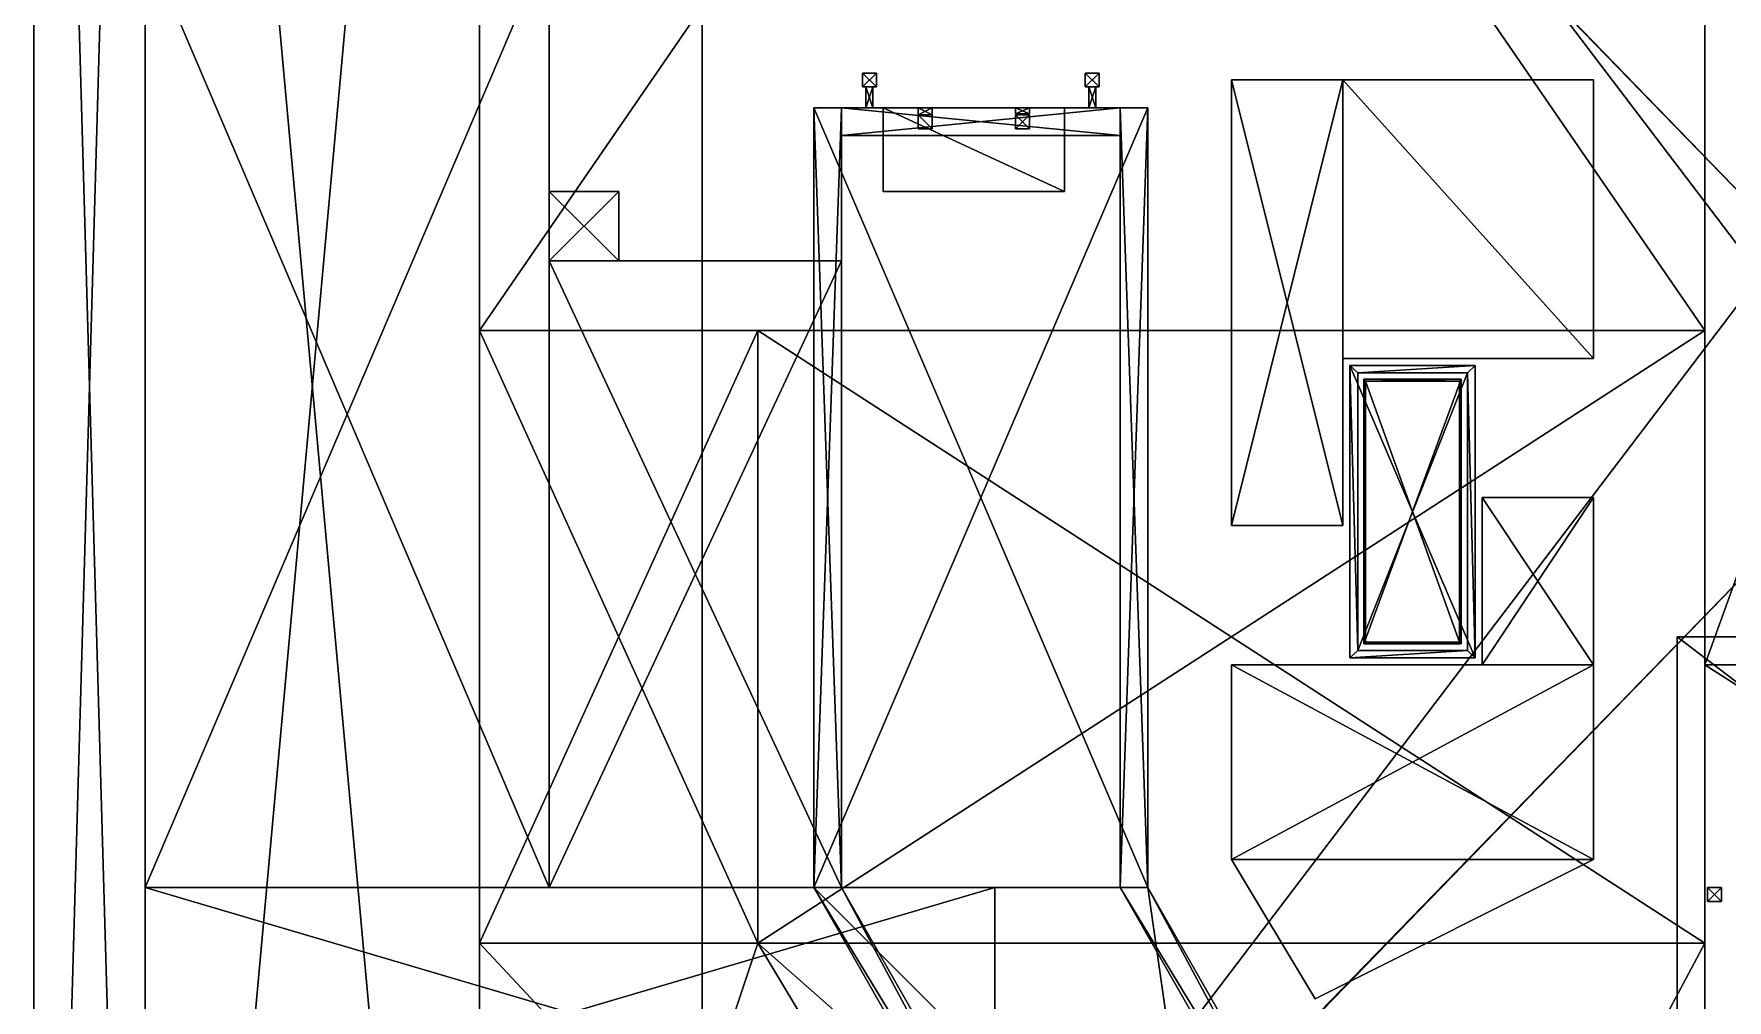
# Model space of a CAD drawing. Extents: x -6144 to 9632, y -5120 to 9632.
# Drawn here: x -6144 to -2253, y -2051 to 170 of the extents above; entities that cross this region are included whole.
import ezdxf

# ---------------------------------------------------------------- set-up
doc = ezdxf.new("R2010")
doc.units = 0

msp = doc.modelspace()

# ---------------------------------------------------------------- meshes
at = {"layer": 'OBJECT011', "color": 50}
mesh = msp.add_polyface(dxfattribs=at)
corners = [(-4352, -1792, -8512), (-4352, -1792, -11328), (-4352, 0, -11328), (-4352, 0, -8512), (-3584, 0, -8512), (-3584, 0, -11328), (-3584, -1792, -11328), (-3584, -1792, -8512)]
mesh.append_faces([[corners[k] for k in face] for face in [(1, 3, 0), (5, 7, 4), (6, 0, 7), (2, 4, 3), (1, 5, 2), (3, 7, 0)]], dxfattribs={"vtx0": -1})
mesh.append_faces([[corners[k] for k in face] for face in [(1, 2, 3), (5, 6, 7), (6, 1, 0), (2, 5, 4), (1, 6, 5), (3, 4, 7)]], dxfattribs={"vtx2": -1})
at = {"layer": 'OBJECT012', "color": 50}
mesh = msp.add_polyface(dxfattribs=at)
corners = [(-2560, -3584, -11328), (-3328, -3584, -11328), (-3328, -3584, -8512), (-2560, -3584, -8512), (-4352, -1792, -11328), (-3584, -1792, -11328), (-3584, -1792, -8512), (-4352, -1792, -8512)]
mesh.append_faces([[corners[k] for k in face] for face in [(1, 3, 0), (5, 7, 4), (4, 0, 5), (2, 6, 3), (1, 7, 2), (5, 3, 6)]], dxfattribs={"vtx0": -1})
mesh.append_faces([[corners[k] for k in face] for face in [(1, 2, 3), (5, 6, 7), (4, 1, 0), (2, 7, 6), (1, 4, 7), (5, 0, 3)]], dxfattribs={"vtx2": -1})
at = {"layer": 'OBJECT017', "color": 50}
mesh = msp.add_polyface(dxfattribs=at)
corners = [(-4352, -1792, -8256), (-4352, -1792, -8512), (-4352, 0, -8512), (-4352, 0, -8256), (-3584, 0, -8256), (-3584, 0, -8512), (-3584, -1792, -8512), (-3584, -1792, -8256)]
mesh.append_faces([[corners[k] for k in face] for face in [(1, 3, 0), (5, 7, 4), (6, 0, 7), (2, 4, 3), (1, 5, 2), (3, 7, 0)]], dxfattribs={"vtx0": -1})
mesh.append_faces([[corners[k] for k in face] for face in [(1, 2, 3), (5, 6, 7), (6, 1, 0), (2, 5, 4), (1, 6, 5), (3, 4, 7)]], dxfattribs={"vtx2": -1})
at = {"layer": 'OBJECT018', "color": 50}
mesh = msp.add_polyface(dxfattribs=at)
corners = [(-2560, -3584, -8512), (-3328, -3584, -8512), (-3328, -3584, -8256), (-2560, -3584, -8256), (-4352, -1792, -8512), (-3584, -1792, -8512), (-3584, -1792, -8256), (-4352, -1792, -8256)]
mesh.append_faces([[corners[k] for k in face] for face in [(1, 3, 0), (5, 7, 4), (4, 0, 5), (2, 6, 3), (1, 7, 2), (5, 3, 6)]], dxfattribs={"vtx0": -1})
mesh.append_faces([[corners[k] for k in face] for face in [(1, 2, 3), (5, 6, 7), (4, 1, 0), (2, 7, 6), (1, 4, 7), (5, 0, 3)]], dxfattribs={"vtx2": -1})
at = {"layer": 'OBJECT044', "color": 50}
mesh = msp.add_polyface(dxfattribs=at)
corners = [(-4288, 0, -8240), (-4288, 0, -8256), (-4288, -1792, -8256), (-4288, -1792, -8240), (-4352, -1792, -8256), (-4352, -1792, -8240), (-4352, 0, -8256), (-4352, 0, -8240)]
mesh.append_faces([[corners[k] for k in face] for face in [(1, 3, 0), (2, 5, 3), (1, 7, 6), (2, 6, 4), (0, 5, 7), (4, 7, 5)]], dxfattribs={"vtx0": -1})
mesh.append_faces([[corners[k] for k in face] for face in [(1, 2, 3), (2, 4, 5), (1, 0, 7), (2, 1, 6), (0, 3, 5), (4, 6, 7)]], dxfattribs={"vtx2": -1})
at = {"layer": 'OBJECT045', "color": 50}
mesh = msp.add_polyface(dxfattribs=at)
corners = [(-4288, -64, -8240), (-4288, -64, -8256), (-4288, 0, -8256), (-4288, 0, -8240), (-3648, 0, -8240), (-3648, 0, -8256), (-3648, -64, -8256), (-3648, -64, -8240)]
mesh.append_faces([[corners[k] for k in face] for face in [(1, 3, 0), (5, 7, 4), (6, 0, 7), (2, 4, 3), (1, 5, 2), (3, 7, 0)]], dxfattribs={"vtx0": -1})
mesh.append_faces([[corners[k] for k in face] for face in [(1, 2, 3), (5, 6, 7), (6, 1, 0), (2, 5, 4), (1, 6, 5), (3, 4, 7)]], dxfattribs={"vtx2": -1})
at = {"layer": 'OBJECT046', "color": 50}
mesh = msp.add_polyface(dxfattribs=at)
corners = [(-3648, -1792, -8240), (-3648, 0, -8240), (-3584, 0, -8240), (-3584, -1792, -8240), (-3648, 0, -8256), (-3648, -1792, -8256), (-3584, -1792, -8256), (-3584, 0, -8256)]
mesh.append_faces([[corners[k] for k in face] for face in [(1, 3, 0), (1, 5, 4), (3, 7, 6), (0, 6, 5), (2, 4, 7), (5, 7, 4)]], dxfattribs={"vtx0": -1})
mesh.append_faces([[corners[k] for k in face] for face in [(1, 2, 3), (1, 0, 5), (3, 2, 7), (0, 3, 6), (2, 1, 4), (5, 6, 7)]], dxfattribs={"vtx2": -1})
at = {"layer": 'OBJECT047', "color": 50}
mesh = msp.add_polyface(dxfattribs=at)
corners = [(-3264, -3584, -8256), (-3328, -3584, -8256), (-3328, -3584, -8240), (-3264, -3584, -8240), (-4352, -1792, -8256), (-4288, -1792, -8256), (-4288, -1792, -8240), (-4352, -1792, -8240)]
mesh.append_faces([[corners[k] for k in face] for face in [(1, 3, 0), (5, 7, 4), (4, 0, 5), (2, 6, 3), (1, 7, 2), (5, 3, 6)]], dxfattribs={"vtx0": -1})
mesh.append_faces([[corners[k] for k in face] for face in [(1, 2, 3), (5, 6, 7), (4, 1, 0), (2, 7, 6), (1, 4, 7), (5, 0, 3)]], dxfattribs={"vtx2": -1})
at = {"layer": 'OBJECT048', "color": 50}
mesh = msp.add_polyface(dxfattribs=at)
corners = [(-3584, -1792, -8240), (-3584, -1792, -8256), (-2560, -3584, -8256), (-2560, -3584, -8240), (-2624, -3584, -8256), (-2624, -3584, -8240), (-3648, -1792, -8256), (-3648, -1792, -8240)]
mesh.append_faces([[corners[k] for k in face] for face in [(1, 3, 0), (2, 5, 3), (1, 7, 6), (2, 6, 4), (0, 5, 7), (4, 7, 5)]], dxfattribs={"vtx0": -1})
mesh.append_faces([[corners[k] for k in face] for face in [(1, 2, 3), (2, 4, 5), (1, 0, 7), (2, 1, 6), (0, 3, 5), (4, 6, 7)]], dxfattribs={"vtx2": -1})
at = {"layer": 'OBJECT1233', "color": 50}
mesh = msp.add_polyface(dxfattribs=at)
corners = [(-2298, -1824, -11324), (-2298, -1824, -11328), (-2298, -1792, -11328), (-2298, -1792, -11324), (-2266, -1792, -11324), (-2266, -1792, -11328), (-2266, -1824, -11328), (-2266, -1824, -11324)]
mesh.append_faces([[corners[k] for k in face] for face in [(1, 3, 0), (5, 7, 4), (6, 0, 7), (2, 4, 3), (1, 5, 2), (3, 7, 0)]], dxfattribs={"vtx0": -1})
mesh.append_faces([[corners[k] for k in face] for face in [(1, 2, 3), (5, 6, 7), (6, 1, 0), (2, 5, 4), (1, 6, 5), (3, 4, 7)]], dxfattribs={"vtx2": -1})
at = {"layer": 'OBJECT136', "color": 50}
mesh = msp.add_polyface(dxfattribs=at)
corners = [(-2832, -592, -11328), (-3120, -592, -11328), (-3120, -1264, -11328), (-2832, -1264, -11328), (-2850, -1247.199219, -11264), (-3102, -1247.199219, -11264), (-3102, -608.800537, -11264), (-2850, -608.800537, -11264)]
mesh.append_faces([[corners[k] for k in face] for face in [(1, 3, 0), (5, 7, 4), (2, 4, 3), (0, 6, 1), (1, 5, 2), (3, 7, 0)]], dxfattribs={"vtx0": -1})
mesh.append_faces([[corners[k] for k in face] for face in [(1, 2, 3), (5, 6, 7), (2, 5, 4), (0, 7, 6), (1, 6, 5), (3, 4, 7)]], dxfattribs={"vtx2": -1})
at = {"layer": 'OBJECT151', "color": 50}
mesh = msp.add_polyface(dxfattribs=at)
corners = [(-2304, -1280, -11328), (-2304, -1280, -11360), (-2304, 3328, -11360), (-2304, 3328, -11328), (-640, 3328, -11328), (-640, 3328, -11360), (-640, -1280, -11360), (-640, -1280, -11328)]
mesh.append_faces([[corners[k] for k in face] for face in [(1, 3, 0), (5, 7, 4), (6, 0, 7), (2, 4, 3), (1, 5, 2), (3, 7, 0)]], dxfattribs={"vtx0": -1})
mesh.append_faces([[corners[k] for k in face] for face in [(1, 2, 3), (5, 6, 7), (6, 1, 0), (2, 5, 4), (1, 6, 5), (3, 4, 7)]], dxfattribs={"vtx2": -1})
at = {"layer": 'OBJECT170', "color": 50}
mesh = msp.add_polyface(dxfattribs=at)
corners = [(-3392, -1728, -11324), (-3392, -1728, -11328), (-3392, -1280, -11328), (-3392, -1280, -11324), (-2560, -1280, -11324), (-2560, -1280, -11328), (-2560, -1728, -11328), (-2560, -1728, -11324)]
mesh.append_faces([[corners[k] for k in face] for face in [(1, 3, 0), (5, 7, 4), (6, 0, 7), (2, 4, 3), (1, 5, 2), (3, 7, 0)]], dxfattribs={"vtx0": -1})
mesh.append_faces([[corners[k] for k in face] for face in [(1, 2, 3), (5, 6, 7), (6, 1, 0), (2, 5, 4), (1, 6, 5), (3, 4, 7)]], dxfattribs={"vtx2": -1})
at = {"layer": 'OBJECT171', "color": 50}
mesh = msp.add_polyface(dxfattribs=at)
corners = [(-2560, -896, -11324), (-2560, -896, -11328), (-2560, -1280, -11328), (-2560, -1280, -11324), (-2816, -1280, -11328), (-2816, -1280, -11324), (-2816, -896, -11328), (-2816, -896, -11324)]
mesh.append_faces([[corners[k] for k in face] for face in [(1, 3, 0), (2, 5, 3), (1, 7, 6), (2, 6, 4), (0, 5, 7), (4, 7, 5)]], dxfattribs={"vtx0": -1})
mesh.append_faces([[corners[k] for k in face] for face in [(1, 2, 3), (2, 4, 5), (1, 0, 7), (2, 1, 6), (0, 3, 5), (4, 6, 7)]], dxfattribs={"vtx2": -1})
at = {"layer": 'OBJECT172', "color": 50}
mesh = msp.add_polyface(dxfattribs=at)
corners = [(-3392, -1728, -11328), (-2560, -1728, -11328), (-2560, -1728, -11324), (-3392, -1728, -11324), (-3200, -2048, -11328), (-3200, -2048, -11324)]
mesh.append_faces([[corners[k] for k in face] for face in [(0, 4, 1), (2, 5, 3)]])
mesh.append_faces([[corners[k] for k in face] for face in [(1, 3, 0), (1, 5, 2), (0, 5, 4)]], dxfattribs={"vtx0": -1})
mesh.append_faces([[corners[k] for k in face] for face in [(1, 2, 3), (1, 4, 5), (0, 3, 5)]], dxfattribs={"vtx2": -1})
at = {"layer": 'OBJECT173', "color": 50}
mesh = msp.add_polyface(dxfattribs=at)
corners = [(-3136, 64, -11328), (-2560, 64, -11328), (-2560, 64, -11324), (-3136, 64, -11324), (-3136, -576, -11328), (-2560, -576, -11328), (-3136, -576, -11324), (-2560, -576, -11324)]
mesh.append_faces([[corners[k] for k in face] for face in [(1, 3, 0), (0, 5, 1), (3, 7, 6), (0, 6, 4), (1, 7, 2), (4, 7, 5)]], dxfattribs={"vtx0": -1})
mesh.append_faces([[corners[k] for k in face] for face in [(1, 2, 3), (0, 4, 5), (3, 2, 7), (0, 3, 6), (1, 5, 7), (4, 6, 7)]], dxfattribs={"vtx2": -1})
at = {"layer": 'OBJECT174', "color": 50}
mesh = msp.add_polyface(dxfattribs=at)
corners = [(-3392, -960, -11324), (-3392, -960, -11328), (-3392, 64, -11328), (-3392, 64, -11324), (-3136, 64, -11324), (-3136, 64, -11328), (-3136, -960, -11328), (-3136, -960, -11324)]
mesh.append_faces([[corners[k] for k in face] for face in [(1, 3, 0), (5, 7, 4), (6, 0, 7), (2, 4, 3), (1, 5, 2), (3, 7, 0)]], dxfattribs={"vtx0": -1})
mesh.append_faces([[corners[k] for k in face] for face in [(1, 2, 3), (5, 6, 7), (6, 1, 0), (2, 5, 4), (1, 6, 5), (3, 4, 7)]], dxfattribs={"vtx2": -1})
at = {"layer": 'OBJECT180', "color": 50}
mesh = msp.add_polyface(dxfattribs=at)
corners = [(-5120, -512, -11328), (-5120, -512, -11360), (-5120, 3584, -11360), (-5120, 3584, -11328), (-2304, 3584, -11328), (-2304, 3584, -11360), (-2304, -512, -11360), (-2304, -512, -11328)]
mesh.append_faces([[corners[k] for k in face] for face in [(1, 3, 0), (5, 7, 4), (6, 0, 7), (2, 4, 3), (1, 5, 2), (3, 7, 0)]], dxfattribs={"vtx0": -1})
mesh.append_faces([[corners[k] for k in face] for face in [(1, 2, 3), (5, 6, 7), (6, 1, 0), (2, 5, 4), (1, 6, 5), (3, 4, 7)]], dxfattribs={"vtx2": -1})
at = {"layer": 'OBJECT181', "color": 50}
mesh = msp.add_polyface(dxfattribs=at)
corners = [(-2304, -1280, -11360), (2304, -1280, -11360), (2304, -1280, -11328), (-2304, -1280, -11328), (-2304, -4224, -11360), (2304, -4224, -11360), (-2304, -4224, -11328), (2304, -4224, -11328)]
mesh.append_faces([[corners[k] for k in face] for face in [(1, 3, 0), (0, 5, 1), (3, 7, 6), (0, 6, 4), (1, 7, 2), (4, 7, 5)]], dxfattribs={"vtx0": -1})
mesh.append_faces([[corners[k] for k in face] for face in [(1, 2, 3), (0, 4, 5), (3, 2, 7), (0, 3, 6), (1, 5, 7), (4, 6, 7)]], dxfattribs={"vtx2": -1})
at = {"layer": 'OBJECT261', "color": 50}
mesh = msp.add_polyface(dxfattribs=at)
corners = [(-4240, 48, -10934), (-4240, 48, -10958), (-4240, 80, -10958), (-4240, 80, -10934), (-4208, 80, -10934), (-4208, 80, -10958), (-4208, 48, -10958), (-4208, 48, -10934)]
mesh.append_faces([[corners[k] for k in face] for face in [(1, 3, 0), (5, 7, 4), (6, 0, 7), (2, 4, 3), (1, 5, 2), (3, 7, 0)]], dxfattribs={"vtx0": -1})
mesh.append_faces([[corners[k] for k in face] for face in [(1, 2, 3), (5, 6, 7), (6, 1, 0), (2, 5, 4), (1, 6, 5), (3, 4, 7)]], dxfattribs={"vtx2": -1})
at = {"layer": 'OBJECT262', "color": 50}
mesh = msp.add_polyface(dxfattribs=at)
corners = [(-4232, 0, -10938), (-4232, 0, -10954), (-4232, 48, -10954), (-4232, 48, -10938), (-4216, 48, -10938), (-4216, 48, -10954), (-4216, 0, -10954), (-4216, 0, -10938)]
mesh.append_faces([[corners[k] for k in face] for face in [(1, 3, 0), (5, 7, 4), (6, 0, 7), (2, 4, 3), (1, 5, 2), (3, 7, 0)]], dxfattribs={"vtx0": -1})
mesh.append_faces([[corners[k] for k in face] for face in [(1, 2, 3), (5, 6, 7), (6, 1, 0), (2, 5, 4), (1, 6, 5), (3, 4, 7)]], dxfattribs={"vtx2": -1})
at = {"layer": 'OBJECT263', "color": 50}
mesh = msp.add_polyface(dxfattribs=at)
corners = [(-3696, 80, -10934), (-3696, 80, -10958), (-3696, 48, -10958), (-3696, 48, -10934), (-3728, 48, -10958), (-3728, 48, -10934), (-3728, 80, -10958), (-3728, 80, -10934)]
mesh.append_faces([[corners[k] for k in face] for face in [(1, 3, 0), (2, 5, 3), (1, 7, 6), (2, 6, 4), (0, 5, 7), (4, 7, 5)]], dxfattribs={"vtx0": -1})
mesh.append_faces([[corners[k] for k in face] for face in [(1, 2, 3), (2, 4, 5), (1, 0, 7), (2, 1, 6), (0, 3, 5), (4, 6, 7)]], dxfattribs={"vtx2": -1})
at = {"layer": 'OBJECT264', "color": 50}
mesh = msp.add_polyface(dxfattribs=at)
corners = [(-3720, 0, -10938), (-3720, 0, -10954), (-3720, 48, -10954), (-3720, 48, -10938), (-3704, 48, -10938), (-3704, 48, -10954), (-3704, 0, -10954), (-3704, 0, -10938)]
mesh.append_faces([[corners[k] for k in face] for face in [(1, 3, 0), (5, 7, 4), (6, 0, 7), (2, 4, 3), (1, 5, 2), (3, 7, 0)]], dxfattribs={"vtx0": -1})
mesh.append_faces([[corners[k] for k in face] for face in [(1, 2, 3), (5, 6, 7), (6, 1, 0), (2, 5, 4), (1, 6, 5), (3, 4, 7)]], dxfattribs={"vtx2": -1})
at = {"layer": 'OBJECT268', "color": 50}
mesh = msp.add_polyface(dxfattribs=at)
corners = [(-4112, -16, -8240), (-4080, -16, -8240), (-4080, -16, -8236), (-4112, -16, -8236), (-4112, -48, -8240), (-4080, -48, -8240), (-4112, -48, -8236), (-4080, -48, -8236)]
mesh.append_faces([[corners[k] for k in face] for face in [(1, 3, 0), (0, 5, 1), (3, 7, 6), (0, 6, 4), (1, 7, 2), (4, 7, 5)]], dxfattribs={"vtx0": -1})
mesh.append_faces([[corners[k] for k in face] for face in [(1, 2, 3), (0, 4, 5), (3, 2, 7), (0, 3, 6), (1, 5, 7), (4, 6, 7)]], dxfattribs={"vtx2": -1})
at = {"layer": 'OBJECT269', "color": 50}
mesh = msp.add_polyface(dxfattribs=at)
corners = [(-3888, -48, -8236), (-3888, -48, -8240), (-3888, -16, -8240), (-3888, -16, -8236), (-3856, -16, -8236), (-3856, -16, -8240), (-3856, -48, -8240), (-3856, -48, -8236)]
mesh.append_faces([[corners[k] for k in face] for face in [(1, 3, 0), (5, 7, 4), (6, 0, 7), (2, 4, 3), (1, 5, 2), (3, 7, 0)]], dxfattribs={"vtx0": -1})
mesh.append_faces([[corners[k] for k in face] for face in [(1, 2, 3), (5, 6, 7), (6, 1, 0), (2, 5, 4), (1, 6, 5), (3, 4, 7)]], dxfattribs={"vtx2": -1})
at = {"layer": 'OBJECT327', "color": 50}
mesh = msp.add_polyface(dxfattribs=at)
corners = [(-5888, -4864, -11328), (-5888, -4864, -11360), (-5888, 3584, -11360), (-5888, 3584, -11328), (-5120, 3584, -11328), (-5120, 3584, -11360), (-5120, -4864, -11360), (-5120, -4864, -11328)]
mesh.append_faces([[corners[k] for k in face] for face in [(1, 3, 0), (5, 7, 4), (6, 0, 7), (2, 4, 3), (1, 5, 2), (3, 7, 0)]], dxfattribs={"vtx0": -1})
mesh.append_faces([[corners[k] for k in face] for face in [(1, 2, 3), (5, 6, 7), (6, 1, 0), (2, 5, 4), (1, 6, 5), (3, 4, 7)]], dxfattribs={"vtx2": -1})
at = {"layer": 'OBJECT330', "color": 50}
mesh = msp.add_polyface(dxfattribs=at)
corners = [(-4480, -1920, -11328), (-4480, -1920, -11360), (-4480, -512, -11360), (-4480, -512, -11328), (-2304, -512, -11328), (-2304, -512, -11360), (-2304, -1920, -11360), (-2304, -1920, -11328)]
mesh.append_faces([[corners[k] for k in face] for face in [(1, 3, 0), (5, 7, 4), (6, 0, 7), (2, 4, 3), (1, 5, 2), (3, 7, 0)]], dxfattribs={"vtx0": -1})
mesh.append_faces([[corners[k] for k in face] for face in [(1, 2, 3), (5, 6, 7), (6, 1, 0), (2, 5, 4), (1, 6, 5), (3, 4, 7)]], dxfattribs={"vtx2": -1})
at = {"layer": 'OBJECT331', "color": 50}
mesh = msp.add_polyface(dxfattribs=at)
corners = [(-2304, -3840, -11360), (-3328, -3840, -11360), (-3328, -3840, -11328), (-2304, -3840, -11328), (-4480, -1920, -11360), (-2304, -1920, -11360), (-2304, -1920, -11328), (-4480, -1920, -11328)]
mesh.append_faces([[corners[k] for k in face] for face in [(1, 3, 0), (5, 7, 4), (4, 0, 5), (2, 6, 3), (1, 7, 2), (5, 3, 6)]], dxfattribs={"vtx0": -1})
mesh.append_faces([[corners[k] for k in face] for face in [(1, 2, 3), (5, 6, 7), (4, 1, 0), (2, 7, 6), (1, 4, 7), (5, 0, 3)]], dxfattribs={"vtx2": -1})
at = {"layer": 'OBJECT332', "color": 50}
mesh = msp.add_polyface(dxfattribs=at)
corners = [(-5120, -1920, -11328), (-5120, -1920, -11360), (-5120, -512, -11360), (-5120, -512, -11328), (-4480, -512, -11328), (-4480, -512, -11360), (-4480, -1920, -11360), (-4480, -1920, -11328)]
mesh.append_faces([[corners[k] for k in face] for face in [(1, 3, 0), (5, 7, 4), (6, 0, 7), (2, 4, 3), (1, 5, 2), (3, 7, 0)]], dxfattribs={"vtx0": -1})
mesh.append_faces([[corners[k] for k in face] for face in [(1, 2, 3), (5, 6, 7), (6, 1, 0), (2, 5, 4), (1, 6, 5), (3, 4, 7)]], dxfattribs={"vtx2": -1})
at = {"layer": 'OBJECT333', "color": 50}
mesh = msp.add_polyface(dxfattribs=at)
corners = [(-5120, -3840, -11328), (-5120, -1920, -11328), (-4480, -1920, -11328), (-3328, -3840, -11328), (-3328, -3840, -11360), (-4480, -1920, -11360), (-5120, -1920, -11360), (-5120, -3840, -11360)]
mesh.append_faces([[corners[k] for k in face] for face in [(1, 3, 0), (3, 5, 4), (1, 7, 6), (0, 4, 7), (2, 6, 5), (5, 7, 4)]], dxfattribs={"vtx0": -1})
mesh.append_faces([[corners[k] for k in face] for face in [(1, 2, 3), (3, 2, 5), (1, 0, 7), (0, 3, 4), (2, 1, 6), (5, 6, 7)]], dxfattribs={"vtx2": -1})
at = {"layer": 'OBJECT349', "color": 50}
mesh = msp.add_polyface(dxfattribs=at)
corners = [(-3088, -624, -11264), (-3088, -1232, -11264), (-2863.984375, -1232, -11264), (-2863.984375, -624, -11264), (-3084, -1228, -11260), (-3084, -628, -11260), (-2867.984375, -628, -11260), (-2867.984375, -1228, -11260)]
mesh.append_faces([[corners[k] for k in face] for face in [(1, 3, 0), (5, 7, 4), (2, 6, 3), (0, 4, 1), (1, 7, 2), (3, 5, 0)]], dxfattribs={"vtx0": -1})
mesh.append_faces([[corners[k] for k in face] for face in [(1, 2, 3), (5, 6, 7), (2, 7, 6), (0, 5, 4), (1, 4, 7), (3, 6, 5)]], dxfattribs={"vtx2": -1})
at = {"layer": 'OBJECT355', "color": 50}
mesh = msp.add_polyface(dxfattribs=at)
corners = [(-6144, -5120, 9664), (-6144, -5120, 9408), (-6144, 3840, 9408), (-6144, 3840, 9664), (2560, 3840, 9664), (2560, 3840, 9408), (2560, -5120, 9408), (2560, -5120, 9664)]
mesh.append_faces([[corners[k] for k in face] for face in [(1, 3, 0), (5, 7, 4), (6, 0, 7), (2, 4, 3), (1, 5, 2), (3, 7, 0)]], dxfattribs={"vtx0": -1})
mesh.append_faces([[corners[k] for k in face] for face in [(1, 2, 3), (5, 6, 7), (6, 1, 0), (2, 5, 4), (1, 6, 5), (3, 4, 7)]], dxfattribs={"vtx2": -1})
at = {"layer": 'OBJECT356', "color": 50}
mesh = msp.add_polyface(dxfattribs=at)
corners = [(2560, -5120, -11616), (-6144, -5120, -11616), (-6144, -5120, -11360), (2560, -5120, -11360), (-6144, 3840, -11616), (2560, 3840, -11616), (2560, 3840, -11360), (-6144, 3840, -11360)]
mesh.append_faces([[corners[k] for k in face] for face in [(1, 3, 0), (5, 7, 4), (4, 0, 5), (2, 6, 3), (1, 7, 2), (5, 3, 6)]], dxfattribs={"vtx0": -1})
mesh.append_faces([[corners[k] for k in face] for face in [(1, 2, 3), (5, 6, 7), (4, 1, 0), (2, 7, 6), (1, 4, 7), (5, 0, 3)]], dxfattribs={"vtx2": -1})
at = {"layer": 'OBJECT357', "color": 50}
mesh = msp.add_polyface(dxfattribs=at)
corners = [(-6144, -5120, 9408), (-6144, -5120, -11360), (-6144, 3840, -11360), (-6144, 3840, 9408), (-5888, 3840, 9408), (-5888, 3840, -11360), (-5888, -5120, -11360), (-5888, -5120, 9408)]
mesh.append_faces([[corners[k] for k in face] for face in [(1, 3, 0), (5, 7, 4), (6, 0, 7), (2, 4, 3), (1, 5, 2), (3, 7, 0)]], dxfattribs={"vtx0": -1})
mesh.append_faces([[corners[k] for k in face] for face in [(1, 2, 3), (5, 6, 7), (6, 1, 0), (2, 5, 4), (1, 6, 5), (3, 4, 7)]], dxfattribs={"vtx2": -1})
at = {"layer": 'OBJECT618', "color": 50}
mesh = msp.add_polyface(dxfattribs=at)
corners = [(-2298, -1792, -11327.599609), (-2298, -1824, -11327.599609), (-2266, -1824, -11327.599609), (-2266, -1792, -11327.599609), (-2298, -1824, -11263.599609), (-2298, -1792, -11263.599609), (-2266, -1792, -11263.599609), (-2266, -1824, -11263.599609)]
mesh.append_faces([[corners[k] for k in face] for face in [(1, 3, 0), (5, 7, 4), (0, 4, 1), (2, 6, 3), (1, 7, 2), (3, 5, 0)]], dxfattribs={"vtx0": -1})
mesh.append_faces([[corners[k] for k in face] for face in [(1, 2, 3), (5, 6, 7), (0, 5, 4), (2, 7, 6), (1, 4, 7), (3, 6, 5)]], dxfattribs={"vtx2": -1})
at = {"layer": 'OBJECT644', "color": 50}
mesh = msp.add_polyface(dxfattribs=at)
corners = [(-4112, -16, -8167), (-4112, -16, -8240), (-4112, 0, -8240), (-4112, 0, -8167), (-4080, 0, -8167), (-4080, 0, -8240), (-4080, -16, -8240), (-4080, -16, -8167)]
mesh.append_faces([[corners[k] for k in face] for face in [(1, 3, 0), (5, 7, 4), (6, 0, 7), (2, 4, 3), (1, 5, 2), (3, 7, 0)]], dxfattribs={"vtx0": -1})
mesh.append_faces([[corners[k] for k in face] for face in [(1, 2, 3), (5, 6, 7), (6, 1, 0), (2, 5, 4), (1, 6, 5), (3, 4, 7)]], dxfattribs={"vtx2": -1})
at = {"layer": 'OBJECT734', "color": 50}
mesh = msp.add_polyface(dxfattribs=at)
corners = [(-5888, -4864, -320), (-5888, -4864, -576), (-5888, 3584, -576), (-5888, 3584, -320), (2304, 3584, -320), (2304, 3584, -576), (2304, -4864, -576), (2304, -4864, -320)]
mesh.append_faces([[corners[k] for k in face] for face in [(1, 3, 0), (5, 7, 4), (6, 0, 7), (2, 4, 3), (1, 5, 2), (3, 7, 0)]], dxfattribs={"vtx0": -1})
mesh.append_faces([[corners[k] for k in face] for face in [(1, 2, 3), (5, 6, 7), (6, 1, 0), (2, 5, 4), (1, 6, 5), (3, 4, 7)]], dxfattribs={"vtx2": -1})
at = {"layer": 'OBJECT781', "color": 50}
mesh = msp.add_polyface(dxfattribs=at)
corners = [(-5888, -1792, -11320), (-5888, -1792, -11328), (-5888, 384, -11328), (-5888, 384, -11320), (-4960, 384, -11320), (-4960, 384, -11328), (-4960, -1792, -11328), (-4960, -1792, -11320)]
mesh.append_faces([[corners[k] for k in face] for face in [(1, 3, 0), (5, 7, 4), (6, 0, 7), (2, 4, 3), (1, 5, 2), (3, 7, 0)]], dxfattribs={"vtx0": -1})
mesh.append_faces([[corners[k] for k in face] for face in [(1, 2, 3), (5, 6, 7), (6, 1, 0), (2, 5, 4), (1, 6, 5), (3, 4, 7)]], dxfattribs={"vtx2": -1})
at = {"layer": 'OBJECT782', "color": 50}
mesh = msp.add_polyface(dxfattribs=at)
corners = [(-4960, -1792, -11320), (-4960, -1792, -11328), (-4960, -352, -11328), (-4960, -352, -11320), (-4288, -352, -11320), (-4288, -352, -11328), (-4288, -1792, -11328), (-4288, -1792, -11320)]
mesh.append_faces([[corners[k] for k in face] for face in [(1, 3, 0), (5, 7, 4), (6, 0, 7), (2, 4, 3), (1, 5, 2), (3, 7, 0)]], dxfattribs={"vtx0": -1})
mesh.append_faces([[corners[k] for k in face] for face in [(1, 2, 3), (5, 6, 7), (6, 1, 0), (2, 5, 4), (1, 6, 5), (3, 4, 7)]], dxfattribs={"vtx2": -1})
at = {"layer": 'OBJECT783', "color": 50}
mesh = msp.add_polyface(dxfattribs=at)
corners = [(-5888, -1792, -11328), (-3936, -1792, -11328), (-3936, -1792, -11320), (-5888, -1792, -11320), (-5888, -2368, -11328), (-3936, -2368, -11328), (-5888, -2368, -11320), (-3936, -2368, -11320)]
mesh.append_faces([[corners[k] for k in face] for face in [(1, 3, 0), (0, 5, 1), (3, 7, 6), (0, 6, 4), (1, 7, 2), (4, 7, 5)]], dxfattribs={"vtx0": -1})
mesh.append_faces([[corners[k] for k in face] for face in [(1, 2, 3), (0, 4, 5), (3, 2, 7), (0, 3, 6), (1, 5, 7), (4, 6, 7)]], dxfattribs={"vtx2": -1})
at = {"layer": 'OBJECT785', "color": 50}
mesh = msp.add_polyface(dxfattribs=at)
corners = [(-4960, -352, -11320), (-4960, -352, -11328), (-4960, -192, -11328), (-4960, -192, -11320), (-4800, -192, -11320), (-4800, -192, -11328), (-4800, -352, -11328), (-4800, -352, -11320)]
mesh.append_faces([[corners[k] for k in face] for face in [(1, 3, 0), (5, 7, 4), (6, 0, 7), (2, 4, 3), (1, 5, 2), (3, 7, 0)]], dxfattribs={"vtx0": -1})
mesh.append_faces([[corners[k] for k in face] for face in [(1, 2, 3), (5, 6, 7), (6, 1, 0), (2, 5, 4), (1, 6, 5), (3, 4, 7)]], dxfattribs={"vtx2": -1})
at = {"layer": 'OBJECT792', "color": 50}
mesh = msp.add_polyface(dxfattribs=at)
corners = [(-3888, -14, -8167), (-3888, 0, -8167), (-3856, 0, -8167), (-3856, -14, -8167), (-3888, 0, -8240), (-3888, -14, -8240), (-3856, -14, -8240), (-3856, 0, -8240)]
mesh.append_faces([[corners[k] for k in face] for face in [(1, 3, 0), (1, 5, 4), (3, 7, 6), (0, 6, 5), (2, 4, 7), (5, 7, 4)]], dxfattribs={"vtx0": -1})
mesh.append_faces([[corners[k] for k in face] for face in [(1, 2, 3), (1, 0, 5), (3, 2, 7), (0, 3, 6), (2, 1, 4), (5, 6, 7)]], dxfattribs={"vtx2": -1})
at = {"layer": 'OBJECT803', "color": 50}
mesh = msp.add_polyface(dxfattribs=at)
corners = [(-5888, -1792, -11312), (-5888, -1792, -11346), (-5888, 384, -11346), (-5888, 384, -11312), (-4960, 384, -11312), (-4960, 384, -11346), (-4960, -1792, -11346), (-4960, -1792, -11312)]
mesh.append_faces([[corners[k] for k in face] for face in [(1, 3, 0), (5, 7, 4), (6, 0, 7), (2, 4, 3), (1, 5, 2), (3, 7, 0)]], dxfattribs={"vtx0": -1})
mesh.append_faces([[corners[k] for k in face] for face in [(1, 2, 3), (5, 6, 7), (6, 1, 0), (2, 5, 4), (1, 6, 5), (3, 4, 7)]], dxfattribs={"vtx2": -1})
at = {"layer": 'OBJECT804', "color": 50}
mesh = msp.add_polyface(dxfattribs=at)
corners = [(-4960, -1792, -11312), (-4960, -352, -11312), (-4288, -352, -11312), (-4288, -1792, -11312), (-4960, -352, -11346), (-4960, -1792, -11346), (-4288, -1792, -11346), (-4288, -352, -11346)]
mesh.append_faces([[corners[k] for k in face] for face in [(1, 3, 0), (1, 5, 4), (3, 7, 6), (0, 6, 5), (2, 4, 7), (5, 7, 4)]], dxfattribs={"vtx0": -1})
mesh.append_faces([[corners[k] for k in face] for face in [(1, 2, 3), (1, 0, 5), (3, 2, 7), (0, 3, 6), (2, 1, 4), (5, 6, 7)]], dxfattribs={"vtx2": -1})
at = {"layer": 'OBJECT805', "color": 50}
mesh = msp.add_polyface(dxfattribs=at)
corners = [(-5888, -2368, -11312), (-5888, -2368, -11346), (-5888, -1792, -11346), (-5888, -1792, -11312), (-3936, -1792, -11312), (-3936, -1792, -11346), (-3936, -2368, -11346), (-3936, -2368, -11312)]
mesh.append_faces([[corners[k] for k in face] for face in [(1, 3, 0), (5, 7, 4), (6, 0, 7), (2, 4, 3), (1, 5, 2), (3, 7, 0)]], dxfattribs={"vtx0": -1})
mesh.append_faces([[corners[k] for k in face] for face in [(1, 2, 3), (5, 6, 7), (6, 1, 0), (2, 5, 4), (1, 6, 5), (3, 4, 7)]], dxfattribs={"vtx2": -1})
at = {"layer": 'OBJECT807', "color": 50}
mesh = msp.add_polyface(dxfattribs=at)
corners = [(-4960, -192, -11360), (-4800, -192, -11360), (-4800, -192, -11313.300781), (-4960, -192, -11313.300781), (-4960, -352, -11360), (-4800, -352, -11360), (-4960, -352, -11313.299805), (-4800, -352, -11313.299805)]
mesh.append_faces([[corners[k] for k in face] for face in [(1, 3, 0), (0, 5, 1), (3, 7, 6), (0, 6, 4), (1, 7, 2), (4, 7, 5)]], dxfattribs={"vtx0": -1})
mesh.append_faces([[corners[k] for k in face] for face in [(1, 2, 3), (0, 4, 5), (3, 2, 7), (0, 3, 6), (1, 5, 7), (4, 6, 7)]], dxfattribs={"vtx2": -1})
at = {"layer": 'OBJECT862', "color": 50}
mesh = msp.add_polyface(dxfattribs=at)
corners = [(-4192, 0, -8256), (-3776, 0, -8256), (-3776, 0, -8160), (-4192, 0, -8160), (-4192, -192, -8256), (-3776, -192, -8256), (-4192, -192, -8160), (-3776, -192, -8160)]
mesh.append_faces([[corners[k] for k in face] for face in [(1, 3, 0), (0, 5, 1), (3, 7, 6), (0, 6, 4), (1, 7, 2), (4, 7, 5)]], dxfattribs={"vtx0": -1})
mesh.append_faces([[corners[k] for k in face] for face in [(1, 2, 3), (0, 4, 5), (3, 2, 7), (0, 3, 6), (1, 5, 7), (4, 6, 7)]], dxfattribs={"vtx2": -1})
at = {"layer": 'OBJECT864', "color": 50}
mesh = msp.add_polyface(dxfattribs=at)
corners = [(-2368, -3264, -11263.597656), (-2368, -3264, -11327.597656), (-2368, -1216, -11327.597656), (-2368, -1216, -11263.599609), (320, -1216, -11263.597656), (320, -1216, -11327.597656), (320, -3264, -11327.597656), (320, -3264, -11263.599609)]
mesh.append_faces([[corners[k] for k in face] for face in [(1, 3, 0), (5, 7, 4), (6, 0, 7), (2, 4, 3), (1, 5, 2), (3, 7, 0)]], dxfattribs={"vtx0": -1})
mesh.append_faces([[corners[k] for k in face] for face in [(1, 2, 3), (5, 6, 7), (6, 1, 0), (2, 5, 4), (1, 6, 5), (3, 4, 7)]], dxfattribs={"vtx2": -1})
at = {"layer": 'OBJECT902', "color": 50}
mesh = msp.add_polyface(dxfattribs=at)
corners = [(-4608, -3584, -10496), (-4608, -3584, -11336), (-4608, 2816, -11336), (-4608, 2816, -10496), (256, 2816, -10496), (256, 2816, -11336), (256, -3584, -11336), (256, -3584, -10496)]
mesh.append_faces([[corners[k] for k in face] for face in [(1, 3, 0), (5, 7, 4), (6, 0, 7), (2, 4, 3), (1, 5, 2), (3, 7, 0)]], dxfattribs={"vtx0": -1})
mesh.append_faces([[corners[k] for k in face] for face in [(1, 2, 3), (5, 6, 7), (6, 1, 0), (2, 5, 4), (1, 6, 5), (3, 4, 7)]], dxfattribs={"vtx2": -1})

doc.saveas('drawing.dxf')
